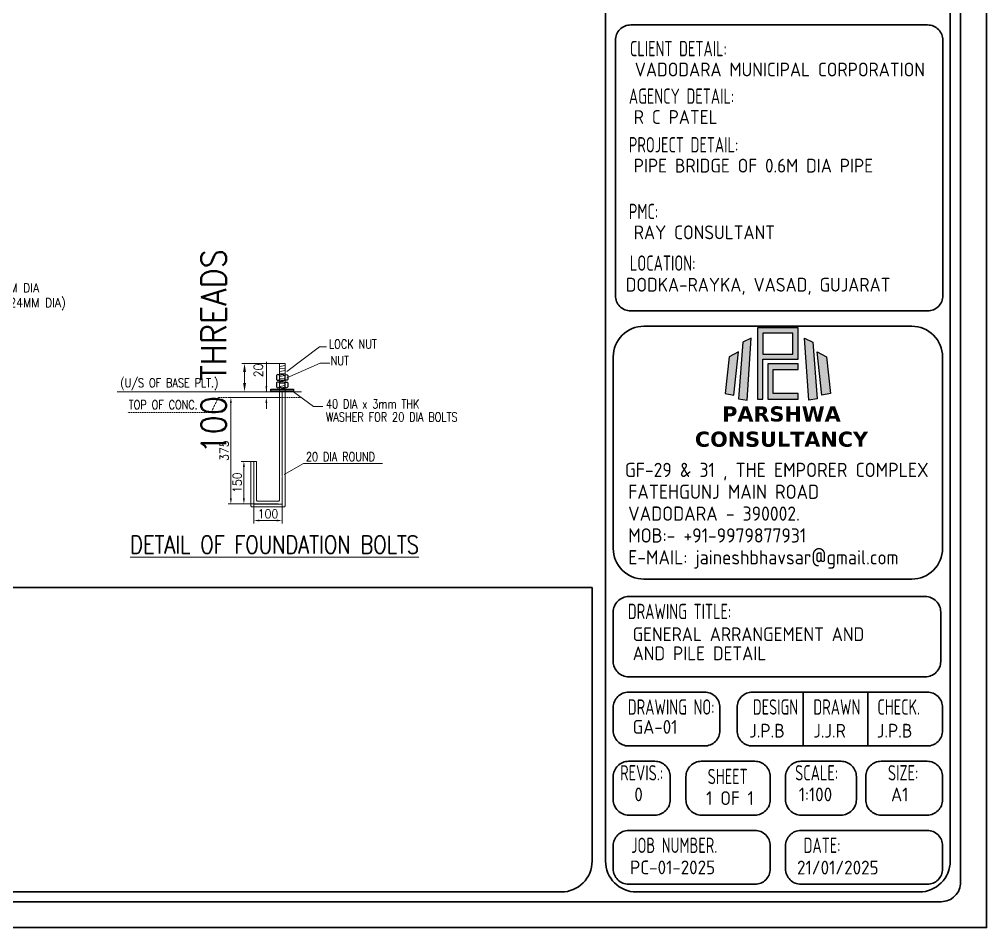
# Model space of a CAD drawing. Header units: millimetres. Extents: x 0 to 1124626, y -157535 to 82123.
# Drawn here: x 461072 to 474688, y 351 to 13127 of the extents above; entities that cross this region are included whole.
import ezdxf

# ---------------------------------------------------------------- set-up
doc = ezdxf.new("R2010")
doc.units = ezdxf.units.MM
doc.header["$MEASUREMENT"] = 0
doc.linetypes.add('CENTER2', pattern=[28.575, 19.05, -3.175, 3.175, -3.175])
doc.linetypes.add('DASHED', pattern=[0.75, 0.5, -0.25])
doc.layers.add('D-NW-TX-UNCONTROLLED', color=2, linetype='Continuous')
for name, color, linetype, lineweight in [('Dim', 6, 'Continuous', 13), ('LINE-2C', 252, 'CENTER2', 9), ('rSHEET', 2, 'Continuous', 30), ('STR', 112, 'Continuous', 18), ('Text', 7, 'Continuous', 15), ('TITLE TEXT', 50, 'Continuous', 18)]:
    doc.layers.add(name, color=color, linetype=linetype, lineweight=lineweight)
doc.styles.add('style1', font='romans.shx', dxfattribs={"width": 0.9, "height": 300})
doc.styles.add('TEXT3', font='geniso.shx')
doc.styles.add('TEXT3 0.75NA', font='geniso.shx', dxfattribs={"width": 0.75})
doc.dimstyles.new('4.0 DIM-1', dxfattribs={"dimscale": 40, "dimtxt": 125, "dimasz": 3, "dimexe": 1, "dimexo": 1.2, "dimgap": 0.8, "dimtad": 1, "dimdec": 0, "dimlfac": 0.25, "dimzin": 1, "dimdsep": 46, "dimtxsty": 'style1', "dimcen": 2, "dimclrd": 8, "dimclre": 8, "dimclrt": 7, "dimadec": 0, "dimazin": 0, "dimtfac": 1, "dimtdec": 0, "dimtofl": 0, "dimtmove": 1, "dimatfit": 3, "dimfxl": 1, "dimtolj": 1, "dimtzin": 0, "dimlwd": 9, "dimlwe": 9, "dimarcsym": 1})
doc.dimstyles.new('Copy of DIM-1', dxfattribs={"dimscale": 40, "dimtxt": 125, "dimasz": 3, "dimexe": 1, "dimexo": 1.2, "dimgap": 0.8, "dimtad": 1, "dimdec": 0, "dimzin": 1, "dimdsep": 46, "dimtxsty": 'style1', "dimcen": 2, "dimclrd": 8, "dimclre": 8, "dimclrt": 7, "dimadec": 0, "dimazin": 0, "dimtfac": 1, "dimtdec": 0, "dimtofl": 0, "dimtmove": 1, "dimatfit": 3, "dimfxl": 1, "dimtolj": 1, "dimtzin": 0, "dimlwd": 9, "dimlwe": 9, "dimarcsym": 1})
doc.dimstyles.new('p-100', dxfattribs={"dimscale": 0.5, "dimtxt": 0.25, "dimasz": 0.25, "dimexe": 0.01, "dimexo": 0.0625, "dimgap": 0.25, "dimtad": 1, "dimdec": 0, "dimlfac": 1000, "dimzin": 4, "dimdsep": 46, "dimtxsty": 'Standard', "dimblk": 'ARCHTICK', "dimcen": 0, "dimdle": 0.01, "dimclrd": 3, "dimclre": 3, "dimclrt": 6, "dimadec": 0, "dimazin": 0, "dimtfac": 1, "dimtdec": 0, "dimtmove": 1, "dimatfit": 3, "dimfxl": 1, "dimtolj": 1, "dimtzin": 4, "dimlwd": 5, "dimlwe": 5, "dimarcsym": 0})

# ---------------------------------------------------------------- blocks, each defined once
blk = doc.blocks.new('Q')
at = {"linetype": 'Continuous', "ltscale": 0.5, "transparency": 33554687}
h = blk.add_hatch(color=152, dxfattribs=at)
h.dxf.hatch_style = 1
h.paths.add_polyline_path([(9.79, 19.18), (9.79, 9.76), (10.5, 9.76), (10.5, 15.05), (15.19, 15.05), (15.19, 19.18)])
h.paths.add_polyline_path([(10.5, 18.5), (10.5, 15.72), (14.45, 15.72), (14.45, 18.5)], flags=16)
h = blk.add_hatch(color=10, dxfattribs=at)
h.dxf.hatch_style = 1
h.paths.add_polyline_path([(7.87, 17.31), (7.27, 9.83), (8.41, 9.62), (8.96, 17.82)])
h.paths.add_polyline_path([(17.1, 17.31), (17.7, 9.83), (16.56, 9.62), (16.01, 17.82)])
h = blk.add_hatch(color=152, dxfattribs=at)
h.dxf.hatch_style = 1
h.paths.add_polyline_path([(6.07, 15.37), (5.53, 10.52), (6.67, 10.29), (7.27, 16.02)])
h.paths.add_polyline_path([(18.9, 15.37), (19.44, 10.52), (18.3, 10.29), (17.7, 16.02)])
h = blk.add_hatch(color=152, dxfattribs=at)
h.dxf.hatch_style = 1
h.paths.add_polyline_path([(11.15, 14.43), (11.15, 9.76), (15.19, 9.76), (15.19, 10.52), (11.87, 10.52), (11.87, 13.69), (15.19, 13.69), (15.19, 14.43)])
at = {"color": 152, "linetype": 'Continuous'}
for points in [[(9.79, 19.18), (9.79, 9.76), (10.5, 9.76), (10.5, 15.05), (15.19, 15.05), (15.19, 19.18), (9.79, 19.18)], [(10.5, 18.5), (10.5, 15.72), (14.45, 15.72), (14.45, 18.5), (10.5, 18.5)], [(6.07, 15.37), (5.53, 10.52), (6.67, 10.29), (7.27, 16.02), (6.07, 15.37)], [(18.9, 15.37), (19.44, 10.52), (18.3, 10.29), (17.7, 16.02), (18.9, 15.37)], [(11.15, 14.43), (11.15, 9.76), (15.19, 9.76), (15.19, 10.52), (11.87, 10.52), (11.87, 13.69), (15.19, 13.69), (15.19, 14.43), (11.15, 14.43)]]:
    blk.add_lwpolyline(points, dxfattribs=at)
at = {"color": 10, "linetype": 'Continuous'}
for points in [[(7.87, 17.31), (7.27, 9.83), (8.41, 9.62), (8.96, 17.82), (7.87, 17.31)], [(17.1, 17.31), (17.7, 9.83), (16.56, 9.62), (16.01, 17.82), (17.1, 17.31)]]:
    blk.add_lwpolyline(points, dxfattribs=at)
at = {"linetype": 'Continuous', "insert": (1.32, 8.82), "char_height": 2, "attachment_point": 1}
blk.add_mtext_dynamic_manual_height_columns('\\pxqc;{\\fVerdana|b1|i0|c0|p34;\\C152;PARSHWA\\PCONSULTANCY }', width=23.282, gutter_width=1, heights=[6.3], dxfattribs=at)
blk = doc.blocks.new('*D1105')
at = {"layer": 'DEFPOINTS', "color": 0, "ltscale": 20, "transparency": 16777216}
for p in [(464549, 7810), (464762, 7810), (464772, 7890)]:
    blk.add_point(p, dxfattribs=at)
at = {"layer": 'Dim', "color": 8, "lineweight": 9, "ltscale": 20, "transparency": 16777216}
for p, q in [((464549, 7890), (464549, 8312)), ((464549, 7970), (464549, 8050)), ((464724, 7890), (464509, 7890)), ((464714, 7810), (464509, 7810)), ((464549, 7730), (464549, 7650))]:
    blk.add_line(p, q, dxfattribs=at)
at = {"layer": 'Dim', "color": 8, "ltscale": 20, "transparency": 16777216}
for points in [[(464536, 7970), (464562, 7970), (464549, 7890)], [(464562, 7730), (464536, 7730), (464549, 7810)]]:
    blk.add_solid(points, dxfattribs=at)
at = {"layer": 'Dim', "color": 7, "ltscale": 20, "transparency": 16777216, "insert": (464436, 8189), "char_height": 125, "attachment_point": 5, "rotation": 90, "style": 'style1'}
blk.add_mtext('\\A1;20', dxfattribs=at)
blk = doc.blocks.new('*D1106')
at = {"layer": 'DEFPOINTS', "color": 0, "ltscale": 20, "transparency": 16777216}
for p in [(464762, 7810), (464050, 6310), (464764, 6310)]:
    blk.add_point(p, dxfattribs=at)
at = {"layer": 'Dim', "color": 8, "lineweight": 9, "ltscale": 20, "transparency": 16777216}
for p, q in [((464714, 7810), (464010, 7810)), ((464050, 7730), (464050, 6390)), ((464716, 6310), (464010, 6310))]:
    blk.add_line(p, q, dxfattribs=at)
at = {"layer": 'Dim', "color": 8, "ltscale": 20, "transparency": 16777216}
for points in [[(464063, 7730), (464037, 7730), (464050, 7810)], [(464037, 6390), (464063, 6390), (464050, 6310)]]:
    blk.add_solid(points, dxfattribs=at)
at = {"layer": 'Dim', "color": 7, "ltscale": 20, "transparency": 16777216, "insert": (463956, 7060), "char_height": 125, "attachment_point": 5, "rotation": 90, "style": 'style1'}
blk.add_mtext('\\A1;375', dxfattribs=at)
blk = doc.blocks.new('*D1107')
at = {"layer": 'DEFPOINTS', "color": 0, "ltscale": 20, "transparency": 16777216}
for p in [(464372, 6389), (464772, 6395), (464772, 6077)]:
    blk.add_point(p, dxfattribs=at)
at = {"layer": 'Dim', "color": 8, "lineweight": 9, "ltscale": 20, "transparency": 16777216}
for p, q in [((464372, 6341), (464372, 6037)), ((464772, 6347), (464772, 6037)), ((464452, 6077), (464692, 6077))]:
    blk.add_line(p, q, dxfattribs=at)
at = {"layer": 'Dim', "color": 8, "ltscale": 20, "transparency": 16777216}
for points in [[(464452, 6091), (464452, 6064), (464372, 6077)], [(464692, 6064), (464692, 6091), (464772, 6077)]]:
    blk.add_solid(points, dxfattribs=at)
at = {"layer": 'Dim', "color": 7, "ltscale": 20, "transparency": 16777216, "insert": (464572, 6172), "char_height": 125, "attachment_point": 5, "style": 'style1'}
blk.add_mtext('\\A1;100', dxfattribs=at)
blk = doc.blocks.new('*D1108')
at = {"layer": 'DEFPOINTS', "color": 0, "ltscale": 20, "transparency": 16777216}
for p in [(464233, 6910), (464372, 6910), (464372, 6310)]:
    blk.add_point(p, dxfattribs=at)
at = {"layer": 'Dim', "color": 8, "lineweight": 9, "ltscale": 20, "transparency": 16777216}
for p, q in [((464324, 6910), (464193, 6910)), ((464233, 6390), (464233, 6830)), ((464324, 6310), (464193, 6310))]:
    blk.add_line(p, q, dxfattribs=at)
at = {"layer": 'Dim', "color": 8, "ltscale": 20, "transparency": 16777216}
for points in [[(464247, 6830), (464220, 6830), (464233, 6910)], [(464220, 6390), (464247, 6390), (464233, 6310)]]:
    blk.add_solid(points, dxfattribs=at)
at = {"layer": 'Dim', "color": 7, "ltscale": 20, "transparency": 16777216, "insert": (464139, 6610), "char_height": 125, "attachment_point": 5, "rotation": 90, "style": 'style1'}
blk.add_mtext('\\A1;150', dxfattribs=at)
blk = doc.blocks.new('_ArchTick')
at = {"color": 0, "linetype": 'ByBlock', "const_width": 0.15}
blk.add_lwpolyline([(-0.5, -0.5), (0.5, 0.5)], dxfattribs=at)
blk = doc.blocks.new('*D1109')
at = {"layer": 'DEFPOINTS', "color": 0, "ltscale": 20, "transparency": 16777216}
for p in [(464242, 8287), (464800, 8287), (464643, 7890)]:
    blk.add_point(p, dxfattribs=at)
at = {"layer": 'Dim', "color": 8, "lineweight": 9, "ltscale": 20, "transparency": 16777216}
for p, q in [((464752, 8287), (464202, 8287)), ((464242, 8010), (464242, 8167)), ((464595, 7890), (464202, 7890))]:
    blk.add_line(p, q, dxfattribs=at)
at = {"layer": 'Dim', "color": 8, "ltscale": 20, "transparency": 16777216}
for points in [[(464262, 8167), (464222, 8167), (464242, 8287)], [(464222, 8010), (464262, 8010), (464242, 7890)]]:
    blk.add_solid(points, dxfattribs=at)
at = {"layer": 'Dim', "color": 7, "ltscale": 20, "transparency": 16777216, "insert": (463808, 8457), "char_height": 350, "attachment_point": 5, "rotation": 90, "style": 'style1'}
blk.add_mtext('\\A1;100 THREADS', dxfattribs=at)

msp = doc.modelspace()

# ---------------------------------------------------------------- linework, layer by layer
at = {"layer": 'D-NW-TX-UNCONTROLLED', "ltscale": 4}
for points in [[(464811.9755, 8117.9939, -0.5891189621), (464851.9755, 8118.4111), (464851.9755, 8061.6704, -0.5891189621), (464811.9755, 8062.0876), (464811.9755, 8117.9939, 0.3011703816), (464731.9755, 8117.9939, 0.5891189621), (464691.9755, 8118.4111), (464691.9755, 8061.6704, 0.5891189621), (464731.9755, 8062.0876, 0.3011703816), (464811.9755, 8062.0876)], [(464811.9755, 8013.2849, -0.5891189621), (464851.9755, 8013.702), (464851.9755, 7956.9613, -0.5891189621), (464811.9755, 7957.3785), (464811.9755, 8013.2849, 0.3011703816), (464731.9755, 8013.2849, 0.5891189621), (464691.9755, 8013.702), (464691.9755, 7956.9613, 0.5891189621), (464731.9755, 7957.3785, 0.3011703816), (464811.9755, 7957.3785)]]:
    msp.add_lwpolyline(points, format="xyb", dxfattribs=at)
msp.add_lwpolyline([(464611.9755, 7926.7358), (464931.9755, 7926.7358), (464931.9755, 7894.7358), (464611.9755, 7894.7358)], close=True, dxfattribs=at)
at = {"layer": 'Dim', "ltscale": 4}
for p, q in [((464731.9755, 8282.3775), (464736.8628, 8287.2647)), ((464731.9755, 8280.8889), (464773.5575, 8287.2647)), ((464731.9755, 8245.5335), (464811.9755, 8257.8)), ((464731.9755, 8210.1782), (464811.9755, 8222.4447)), ((464731.9755, 8174.8228), (464811.9755, 8187.0894)), ((464771.9755, 8287.0221), (464772.2181, 8287.2647)), ((464731.9755, 8139.4675), (464811.9755, 8151.734)), ((464731.9755, 8104.1122), (464811.9755, 8116.3787)), ((464731.9755, 8068.7568), (464811.9755, 8081.0234)), ((464731.9755, 8033.4015), (464811.9755, 8045.668)), ((464731.9755, 7998.0461), (464811.9755, 8010.3127)), ((464731.9755, 7962.6908), (464811.9755, 7974.9573)), ((464731.9755, 7927.3355), (464811.9755, 7939.602)), ((464731.9755, 7891.9801), (464811.9755, 7904.2467))]:
    msp.add_line(p, q, dxfattribs=at)
at = {"layer": 'LINE-2C', "linetype": 'DASHED', "lineweight": 0, "ltscale": 0.25}
for p, q in [((463874.3458, 7809.7551), (463772.9774, 7598.3909)), ((465045.8878, 7809.7551), (463874.3458, 7809.7551)), ((463772.9774, 7598.3909), (462600.2722, 7598.3909))]:
    msp.add_line(p, q, dxfattribs=at)
at = {"layer": 'LINE-2C', "lineweight": 5, "ltscale": 0.5}
msp.add_lwpolyline([(464771.9755, 7889.7551), (464771.9755, 6309.7551), (464371.9755, 6309.7551), (464371.9755, 6909.7551)], dxfattribs=at)
at = {"layer": 'rSHEET'}
for p, q in [((472107.6091, 3663.2065), (472107.6091, 2906.1072)), ((473014.5856, 3663.2065), (473014.5856, 2906.1072))]:
    msp.add_line(p, q, dxfattribs=at)
msp.add_lwpolyline([(436267.8926, 350.5576), (474688.0635, 350.5576), (474688.0635, 27516.3626), (436267.8926, 27516.3626)], close=True, dxfattribs=at)
for points in [[(436908.2288, 715.7779), (474047.7273, 715.7779, 0.4142135624), (474322.1571, 990.2077), (474322.1571, 26876.7125, 0.4142135624), (474047.7273, 27151.1423), (436908.2288, 27151.1423, 0.4142135624), (436633.799, 26876.7125), (436633.799, 990.2077, 0.4142135624)], [(469324.1, 18570.6794), (474174.9673, 18570.6794), (474174.9673, 1284.1115, -0.4142135624), (473743.7791, 852.9233), (469755.2882, 852.9233, -0.4142135624), (469324.1, 1284.1115)], [(473856.5087, 9026.4227), (469677.6251, 9026.4227, -0.4142135624), (469462.031, 9242.0168), (469462.031, 12833.0432, -0.4142135624), (469677.6251, 13048.6373), (473856.5087, 13048.6373, -0.4142135624), (474072.1028, 12833.0432), (474072.1028, 9242.0168, -0.4142135624)], [(469863.0853, 8810.8286), (473635.9821, 8810.8286, -0.4142135624), (474067.1703, 8379.6404), (474067.1703, 5684.7141, -0.4142135624), (473635.9821, 5253.5259), (469863.0853, 5253.5259, -0.4142135624), (469431.8971, 5684.7141), (469431.8971, 8379.6404, -0.4142135624)], [(436856.0625, 5133.907), (469133.4498, 5133.907), (469133.4498, 1284.1115, -0.4142135624), (468702.2616, 852.9233), (437287.2507, 852.9233, -0.4142135624), (436856.0625, 1284.1115)], [(473825.4667, 3878.8006), (469647.4912, 3878.8006, -0.4142135624), (469431.8971, 4094.3947), (469431.8971, 4792.3127, -0.4142135624), (469647.4912, 5007.9068), (473825.4667, 5007.9068, -0.4142135624), (474041.0608, 4792.3127), (474041.0608, 4094.3947, -0.4142135624)], [(470716.9331, 2906.1072), (469647.4912, 2906.1072, -0.4142135624), (469431.8971, 3121.7013), (469431.8971, 3447.6124, -0.4142135624), (469647.4912, 3663.2065), (470716.9331, 3663.2065, -0.4142135624), (470932.5272, 3447.6124), (470932.5272, 3121.7013, -0.4142135624)], [(473851.5762, 2906.1072), (471391.3179, 2906.1072, -0.4142135624), (471175.7237, 3121.7013), (471175.7237, 3447.6124, -0.4142135624), (471391.3179, 3663.2065), (473851.5762, 3663.2065, -0.4142135624), (474067.1703, 3447.6124), (474067.1703, 3121.7013, -0.4142135624)], [(469647.4912, 2690.5131), (470018.4115, 2690.5131, -0.4142135624), (470234.0056, 2474.919), (470234.0056, 2149.0079, -0.4142135624), (470018.4115, 1933.4138), (469647.4912, 1933.4138, -0.4142135624), (469431.8971, 2149.0079), (469431.8971, 2474.919, -0.4142135624)], [(470671.2174, 2690.5131), (471426.1425, 2690.5131, -0.4142135624), (471641.7366, 2474.919), (471641.7366, 2149.0079, -0.4142135624), (471426.1425, 1933.4138), (470671.2174, 1933.4138, -0.4142135624), (470455.6233, 2149.0079), (470455.6233, 2474.919, -0.4142135624)], [(472072.9248, 2690.5131), (472638.8593, 2690.5131, -0.4142135624), (472854.4534, 2474.919), (472854.4534, 2149.0079, -0.4142135624), (472638.8593, 1933.4138), (472072.9248, 1933.4138, -0.4142135624), (471857.3307, 2149.0079), (471857.3307, 2474.919, -0.4142135624)], [(473201.7229, 2690.5131), (473851.5762, 2690.5131, -0.4142135624), (474067.1703, 2474.919), (474067.1703, 2149.0079, -0.4142135624), (473851.5762, 1933.4138), (473201.7229, 1933.4138, -0.4142135624), (472986.1288, 2149.0079), (472986.1288, 2474.919, -0.4142135624)], [(471426.1425, 960.7204), (469647.4912, 960.7204, -0.4142135624), (469431.8971, 1176.3145), (469431.8971, 1502.2256, -0.4142135624), (469647.4912, 1717.8197), (471426.1425, 1717.8197, -0.4142135624), (471641.7366, 1502.2256), (471641.7366, 1176.3145, -0.4142135624)], [(473851.5762, 960.7204), (472072.9248, 960.7204, -0.4142135624), (471857.3307, 1176.3145), (471857.3307, 1502.2256, -0.4142135624), (472072.9248, 1717.8197), (473851.5762, 1717.8197, -0.4142135624), (474067.1703, 1502.2256), (474067.1703, 1176.3145, -0.4142135624)]]:
    msp.add_lwpolyline(points, format="xyb", close=True, dxfattribs=at)
at = {"layer": 'STR', "ltscale": 4}
for p, q in [((464731.9755, 8287.2647), (464811.9755, 8287.2647)), ((464331.9755, 6909.7551), (464411.9755, 6909.7551))]:
    msp.add_line(p, q, dxfattribs=at)
for points in [[(464811.9755, 8287.2647), (464811.9755, 6284.7551, -0.4142135624), (464796.9755, 6269.7551), (464346.9755, 6269.7551, -0.4142135624), (464331.9755, 6284.7551), (464331.9755, 6909.7551)], [(464731.9755, 8287.2647), (464731.9755, 6364.7551, -0.4142135624), (464716.9755, 6349.7551), (464426.9755, 6349.7551, -0.4142135624), (464411.9755, 6364.7551), (464411.9755, 6909.7551)]]:
    msp.add_lwpolyline(points, format="xyb", dxfattribs=at)
at = {"layer": 'Text', "ltscale": 20}
msp.add_line((465045.8878, 7889.7551), (462447.0704, 7889.7551), dxfattribs=at)

# ---------------------------------------------------------------- block references
at = {"linetype": 'Continuous', "xscale": 106.4902310152942, "yscale": 106.4902310152942, "zscale": 106.4902310152942}
msp.add_blockref('Q', (470419.4056, 6744.0101), dxfattribs=at)

# ---------------------------------------------------------------- texts
at = {"layer": 'rSHEET', "style": 'TEXT3 0.75NA', "width": 0.75}
for s, height, p in [('CLIENT DETAIL:', 215.594103, (469666.624, 12607.6897)), ('AGENCY DETAIL:', 215.594103, (469651.7481, 11939.1181)), ('PROJECT DETAIL:', 215.594103, (469651.7481, 11255.4273)), ('PMC: ', 215.5941, (469651.7481, 10316.9046)), ('LOCATION:', 215.5941, (469666.624, 9590.603)), ('DRAWING TITLE:', 215.594103, (469636.49, 4690.9835)), ('DRAWING NO:', 215.594103, (469636.49, 3346.2832)), ('DESIGN', 215.5941, (471396.0657, 3346.2832)), ('DRAWN', 215.5941, (472248.0739, 3346.2832)), ('CHECK.', 215.5941, (473149.5537, 3346.2832)), ('REVIS.:', 215.5941, (469528.491, 2421.0205)), ('SCALE:', 215.5941, (471991.8375, 2421.0205)), ('SIZE:', 215.5941, (473298.756, 2421.0205)), ('SHEET', 215.5941, (470760.9294, 2368.6912)), ('JOB NUMBER.', 215.594103, (469685.2201, 1400.8964)), ('DATE:', 215.5941, (472110.6538, 1400.8964))]:
    msp.add_text(s, height=height, dxfattribs=at).set_placement(p)
at = {"layer": 'rSHEET', "style": 'TEXT3'}
for s, height, p in [('VADODARA MUNICIPAL CORPORATION', 194.034692, (469735.3092, 12324.79)), ('R C PATEL', 194.03469, (469720.4333, 11656.2185)), ('PIPE BRIDGE OF 0.6M DIA PIPE', 194.034692, (469720.4333, 10972.5276)), ('RAY CONSULTANT', 194.034692, (469720.4333, 10034.0049)), ('DODKA-RAYKA, VASAD, GUJARAT', 194.034692, (469608.2369, 9297.4218)), ('GENERAL ARRANGEMENT AND ', 194.034692, (469705.1753, 4381.4851)), ('AND PILE DETAIL', 194.034692, (469705.1753, 4112.3138)), ('GA-01', 194.03469, (469705.1753, 3077.1271)), ('J.P.B', 194.03469, (471346.1439, 3023.7412)), ('J.J.R', 194.03469, (472247.9109, 3023.7412)), ('J.P.B', 194.03469, (473142.7674, 3023.7412)), ('0', 194.0347, (469728.6471, 2127.674)), ('1:100', 194.03469, (472043.3968, 2127.674)), ('A1', 194.03469, (473342.2794, 2127.674)), ('1 OF 1', 194.03469, (470739.6938, 2075.3447)), ('PC-01-2025', 194.03469, (469668.792, 1100.9156)), ('21/01/2025', 194.03469, (472018.9852, 1098.2726))]:
    msp.add_text(s, height=height, dxfattribs=at).set_placement(p)
at = {"layer": 'rSHEET', "lineweight": 13, "style": 'TEXT3'}
for s, p in [('GF-29 & 31 , THE EMPORER COMPLEX', (469596.0973, 6689.3723)), ('FATEHGUNJ MAIN ROAD', (469642.1943, 6382.026)), ('VADODARA - 390002.', (469642.1943, 6074.6798)), ('MOB:- +91-9979877931', (469642.1943, 5767.3335)), ('E-MAIL: jaineshbhavsar@gmail.com', (469642.1943, 5459.9872))]:
    msp.add_text(s, height=200.23216, dxfattribs=at).set_placement(p)
at = {"layer": 'Text', "ltscale": 20, "style": 'style1', "width": 0.8}
for s, p in [('LOCK NUT', (465430.4961, 8497.5053)), ('NUT', (465454.0181, 8262.4815)), ('(U/S OF BASE PLT.)', (462493.3273, 7951.7189)), ('TOP OF CONC.', (462611.5602, 7643.4926)), ('40 DIA x 3mm THK', (465388.9278, 7654.5085)), ('WASHER FOR 20 DIA BOLTS', (465388.9278, 7471.062)), ('20 DIA ROUND ', (465105.7441, 6912.2415))]:
    msp.add_text(s, height=125, dxfattribs=at).set_placement(p)
at = {"layer": 'Text', "ltscale": 20, "insert": (460401.3639, 9037.287), "char_height": 125, "width": 1577.336222, "attachment_point": 7, "style": 'style1'}
msp.add_mtext('\\pxql;6-20MM DIA\\P(HOLE 24MM DIA)', dxfattribs=at)
at = {"layer": 'TITLE TEXT', "ltscale": 20, "style": 'style1', "width": 0.8}
msp.add_text('%%UDETAIL OF FOUNDATION BOLTS', height=250, dxfattribs=at).set_placement((462633.0443, 5613.0333))

# ---------------------------------------------------------------- dimensions: what is measured, and where the dimension line sits
at = {"layer": 'Dim', "ltscale": 20}
dim = msp.add_linear_dim(base=(464241.5365, 8287.2647), p1=(464642.9116, 7889.7551), p2=(464800.2241, 8287.2647), angle=90, text='100 THREADS', dimstyle='Copy of DIM-1', override={"dimtxt": 125}, dxfattribs=at)
dim.commit()
dim.dimension.update_dxf_attribs({"geometry": '*D1109', "text_midpoint": (464014.5365, 8457.396), "dimtype": 160})
dim = msp.add_linear_dim(base=(464548.8771, 7809.7551), p1=(464771.9755, 7889.7551), p2=(464761.9863, 7809.7551), angle=90, dimstyle='4.0 DIM-1', override={"dimasz": 2}, dxfattribs=at)
dim.commit()
dim.dimension.update_dxf_attribs({"geometry": '*D1105', "text_midpoint": (464539.62, 8189.0552), "dimtype": 160})
for base, p1, p2, picture, middle in [((464050.1252, 6309.7551), (464761.9863, 7809.7551), (464763.6512, 6309.7551), '*D1106', (463955.6252, 7059.7551)), ((464233.2443, 6909.7551), (464371.9755, 6309.7551), (464371.9755, 6909.7551), '*D1108', (464138.7443, 6609.7551))]:
    dim = msp.add_linear_dim(base=base, p1=p1, p2=p2, angle=90, dimstyle='4.0 DIM-1', override={"dimasz": 2}, dxfattribs=at)
    dim.commit()
    dim.dimension.update_dxf_attribs({"geometry": picture, "text_midpoint": middle})
dim = msp.add_linear_dim(base=(464771.9755, 6077.1887), p1=(464371.9755, 6389.3982), p2=(464771.9755, 6394.7078), dimstyle='4.0 DIM-1', override={"dimasz": 2}, dxfattribs=at)
dim.commit()
dim.dimension.update_dxf_attribs({"geometry": '*D1107', "text_midpoint": (464571.9755, 6171.6887)})

# ---------------------------------------------------------------- leaders
at = {"layer": 'Dim', "ltscale": 4}
for points in [[(464838.6422, 8174.6956), (465296.868, 8519.6749), (465395.1172, 8519.6749)], [(464838.6422, 8085.976), (465306.4187, 8290.0773), (465440.8603, 8290.0773)], [(464931.9755, 7889.7551), (465210.978, 7682.1043), (465345.4197, 7682.1043)], [(464798.6422, 6726.7427), (465073.1769, 6881.8275), (466184.4563, 6881.8275)]]:
    msp.add_leader(points, dimstyle='p-100', dxfattribs=at)

doc.saveas('drawing.dxf')
